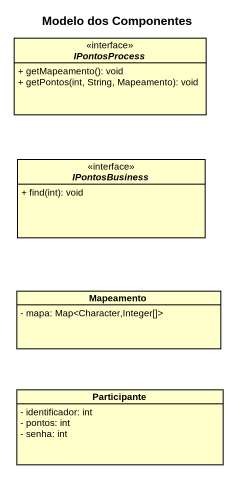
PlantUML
@startuml
title Modelo dos Componentes
hide circle
hide empty members
skinparam classAttributeIconSize 0
interface IPontosProcess <<interface>> {
  + getMapeamento(): void
  + getPontos(int, String, Mapeamento): void
}
interface IPontosBusiness <<interface>> {
  + find(int): void
}
class Mapeamento {
  - mapa: Map<Character,Integer[]>
}
class Participante {
  - identificador: int
  - pontos: int
  - senha: int
}
@enduml
